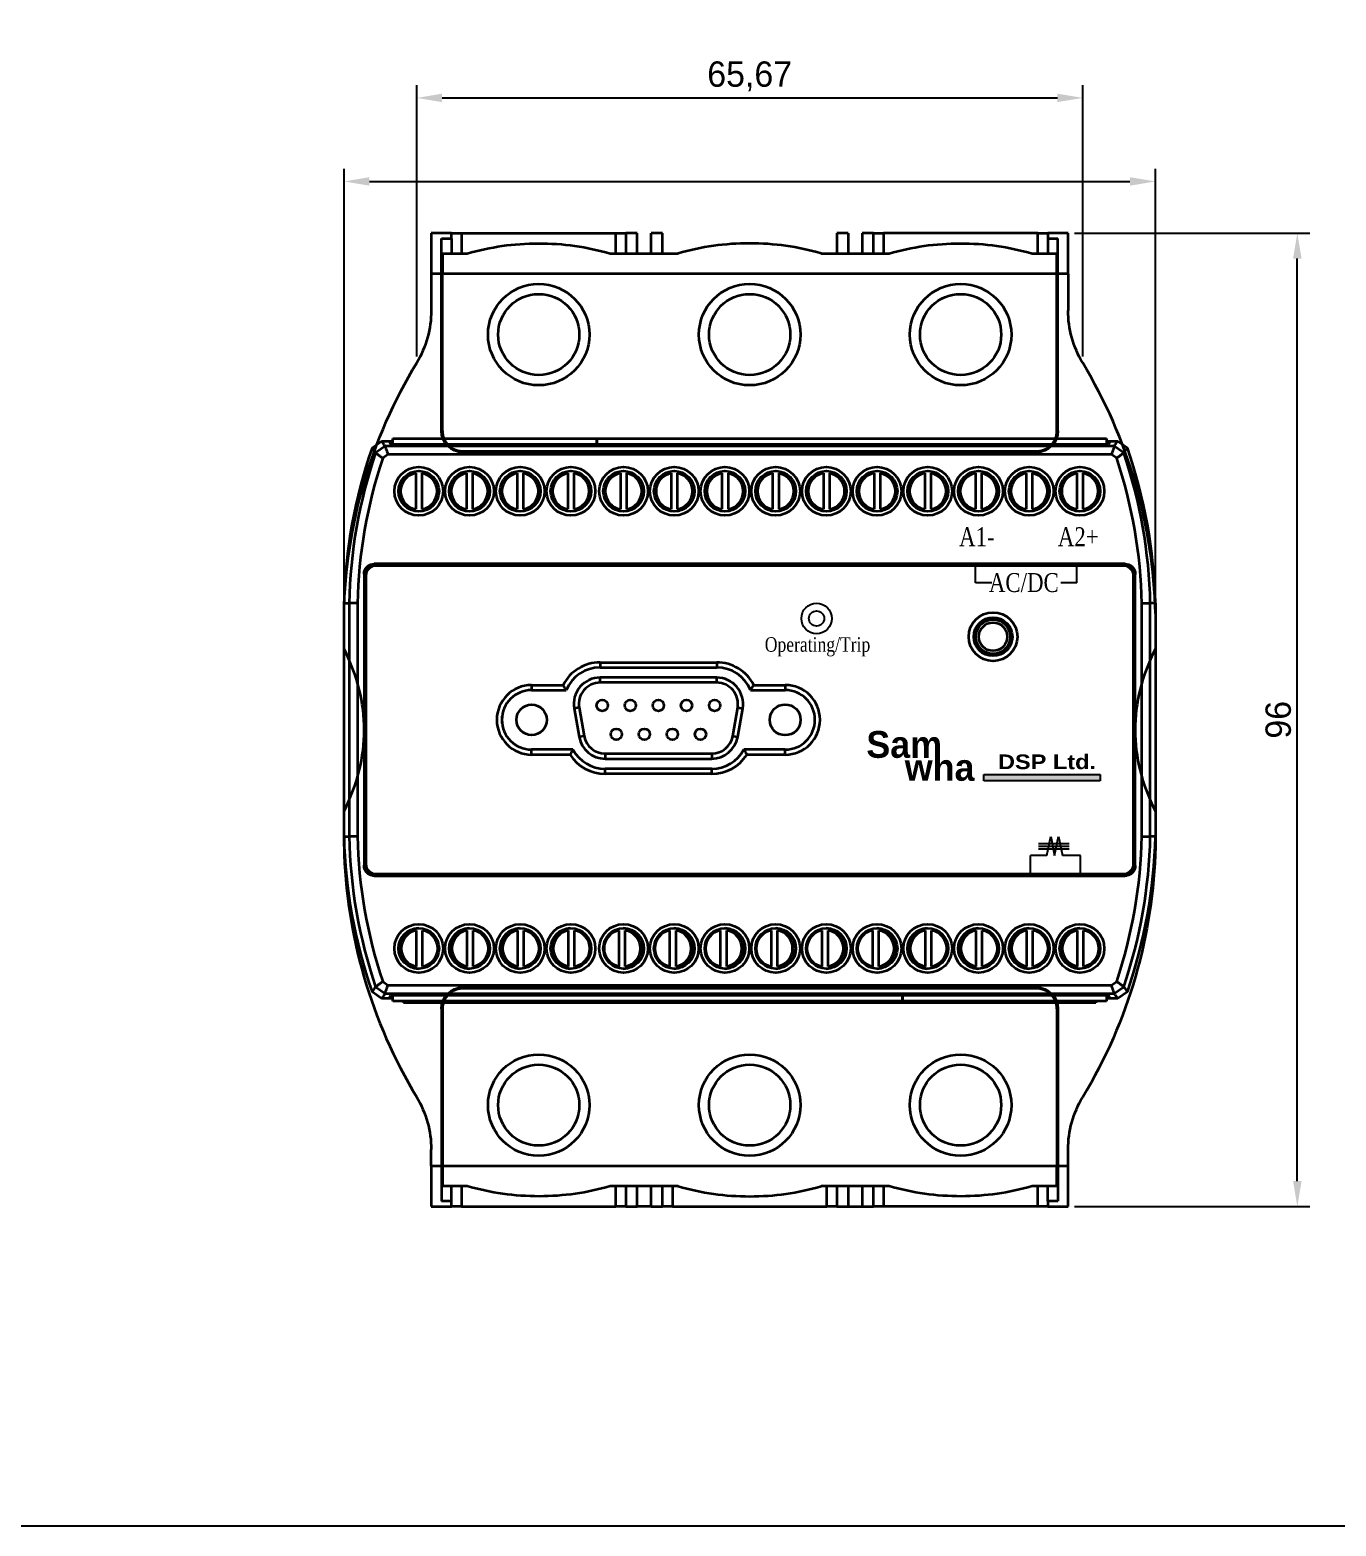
# Model space of a CAD drawing. Header units: millimetres. Extents: x 58 to 898, y 43 to 722.
# Drawn here: x 483.7 to 612.5, y 42.7 to 190.2 of the extents above; entities that cross this region are included whole.
import ezdxf
from ezdxf.enums import TextEntityAlignment as Align

# ---------------------------------------------------------------- set-up
doc = ezdxf.new("R2010")
doc.units = ezdxf.units.MM
doc.linetypes.add('CENTER', pattern=[2, 1.25, -0.25, 0.25, -0.25])
for name, color, linetype in [('02___PRT_ALL_AXES', 7, 'Continuous'), ('03___PRT_ALL_CURVES', 7, 'Continuous'), ('1', 1, 'CENTER'), ('3', 3, 'Continuous'), ('4', 133, 'Continuous'), ('40', 4, 'Continuous'), ('55', 5, 'Continuous'), ('도면층1', 7, 'Continuous')]:
    doc.layers.add(name, color=color, linetype=linetype)
doc.styles.add('SS', font='batang.ttc', dxfattribs={"width": 0.8})
doc.styles.get("Standard").update_dxf_attribs({"font": 'BareunDotumPro1.ttf'})
doc.dimstyles.new('ISO-25', dxfattribs={"dimtxt": 2.5, "dimasz": 2.5, "dimexe": 1.25, "dimexo": 0.625, "dimtad": 1, "dimtxsty": 'Standard', "dimcen": 2.5, "dimadec": 0, "dimazin": 0, "dimtfac": 1, "dimtmove": 0, "dimatfit": 3, "dimfxl": 0, "dimarcsym": 0})

# ---------------------------------------------------------------- blocks, each defined once
blk = doc.blocks.new('*D151')
at = {"color": 0, "lineweight": -2}
for p, q in [((586.69, 170.2), (609.91, 170.2)), ((608.66, 76.7), (608.66, 167.7)), ((586.69, 74.2), (609.91, 74.2))]:
    blk.add_line(p, q, dxfattribs=at)
at = {"color": 0}
for points in [[(609.08, 167.7), (608.24, 167.7), (608.66, 170.2)], [(608.24, 76.7), (609.08, 76.7), (608.66, 74.2)]]:
    blk.add_solid(points, dxfattribs=at)
at = {"layer": 'Defpoints', "color": 0}
for p in [(586.06, 170.2), (608.66, 170.2), (586.06, 74.2)]:
    blk.add_point(p, dxfattribs=at)
at = {"color": 0, "insert": (606.79, 122.2), "char_height": 2.5, "attachment_point": 5, "rotation": 90}
blk.add_mtext('96', dxfattribs=at)
blk = doc.blocks.new('*D165')
at = {"color": 0, "lineweight": -2}
for p, q in [((521.83, 158.04), (521.83, 184.79)), ((587.5, 158.04), (587.5, 184.79)), ((524.33, 183.54), (585, 183.54))]:
    blk.add_line(p, q, dxfattribs=at)
at = {"color": 0}
for points in [[(524.33, 183.96), (524.33, 183.13), (521.83, 183.54)], [(585, 183.13), (585, 183.96), (587.5, 183.54)]]:
    blk.add_solid(points, dxfattribs=at)
at = {"layer": 'Defpoints', "color": 0}
for p in [(587.5, 183.54), (521.83, 157.41), (587.5, 157.41)]:
    blk.add_point(p, dxfattribs=at)
at = {"color": 0, "insert": (554.66, 185.66), "char_height": 2.5, "attachment_point": 5}
blk.add_mtext('65,67', dxfattribs=at)

msp = doc.modelspace()

# ---------------------------------------------------------------- hatches: boundary and pattern name
msp.add_hatch(color=5).paths.add_polyline_path([(577.738, 116.164), (577.738, 116.817), (589.208, 116.817), (589.208, 116.164)])

# ---------------------------------------------------------------- linework, layer by layer
for p, q in [((514.661, 134.32), (514.661, 176.552)), ((594.661, 134.32), (594.661, 176.552)), ((517.161, 175.302), (592.161, 175.302)), ((578.524, 135.719), (576.925, 135.719)), ((586.925, 135.719), (585.327, 135.719)), ((583.136, 110.003), (586.17, 110.003)), ((583.136, 109.744), (586.17, 109.744)), ((583.136, 109.486), (586.17, 109.486)), ((583.952, 108.81), (584.342, 110.679)), ((584.342, 110.679), (584.732, 108.81)), ((584.732, 108.81), (585.122, 110.679)), ((585.122, 110.679), (585.512, 108.81)), ((583.952, 108.81), (582.354, 108.81)), ((587.289, 108.81), (585.512, 108.81))]:
    msp.add_line(p, q)
at = {"color": 0, "linetype": 'ByBlock', "lineweight": 35}
for p, q in [((517.422, 149.024), (518.366, 149.695)), ((518.72, 149.199), (517.774, 148.521)), ((518.366, 149.695), (519.471, 149.695)), ((590.602, 149.2), (518.72, 149.2)), ((519.112, 149.695), (519.282, 149.357)), ((590.041, 149.357), (519.282, 149.357)), ((519.471, 149.945), (539.596, 149.945)), ((519.471, 149.357), (519.471, 149.945)), ((539.596, 149.945), (539.596, 149.357)), ((539.599, 149.945), (589.849, 149.945)), ((539.599, 149.357), (539.599, 149.945)), ((589.849, 149.945), (589.849, 149.357)), ((589.849, 149.695), (590.956, 149.695)), ((590.21, 149.695), (590.041, 149.357)), ((591.548, 148.521), (590.602, 149.199)), ((590.956, 149.695), (591.9, 149.024)), ((518.986, 148.372), (518.473, 148.004)), ((590.336, 148.372), (518.986, 148.372)), ((590.849, 148.004), (590.336, 148.372)), ((521.734, 146.52), (521.734, 142.971)), ((522.334, 146.52), (522.334, 142.971)), ((526.734, 146.52), (526.734, 142.971)), ((527.334, 146.52), (527.334, 142.971)), ((531.734, 146.52), (531.734, 142.971)), ((532.334, 146.52), (532.334, 142.971)), ((536.734, 146.52), (536.734, 142.971)), ((537.334, 146.52), (537.334, 142.971)), ((541.924, 146.52), (541.924, 142.971)), ((542.524, 146.52), (542.524, 142.971)), ((546.924, 146.52), (546.924, 142.971)), ((547.524, 146.52), (547.524, 142.971)), ((551.924, 146.52), (551.924, 142.971)), ((552.524, 146.52), (552.524, 142.971)), ((556.924, 146.52), (556.924, 142.971)), ((557.524, 146.52), (557.524, 142.971)), ((561.924, 146.52), (561.924, 142.971)), ((562.524, 146.52), (562.524, 142.971)), ((566.924, 146.52), (566.924, 142.971)), ((567.524, 146.52), (567.524, 142.971)), ((571.924, 146.52), (571.924, 142.971)), ((572.524, 146.52), (572.524, 142.971)), ((576.924, 146.52), (576.924, 142.971)), ((577.524, 146.52), (577.524, 142.971)), ((581.924, 146.52), (581.924, 142.971)), ((582.524, 146.52), (582.524, 142.971)), ((586.924, 146.52), (586.924, 142.971)), ((587.524, 146.52), (587.524, 142.971)), ((591.686, 137.57), (517.636, 137.57)), ((517.636, 137.57), (517.661, 137.545)), ((591.661, 137.545), (517.661, 137.545)), ((591.511, 137.395), (517.811, 137.395)), ((591.686, 137.57), (591.661, 137.545)), ((516.637, 136.57), (516.637, 107.821)), ((516.637, 136.57), (516.661, 136.546)), ((516.661, 136.546), (516.661, 107.845)), ((516.811, 136.395), (516.811, 107.995)), ((592.511, 107.995), (592.511, 136.395)), ((592.686, 136.57), (592.661, 136.546)), ((592.661, 107.845), (592.661, 136.546)), ((592.686, 107.821), (592.686, 136.57)), ((514.661, 110.695), (514.661, 133.695)), ((514.661, 133.695), (515.157, 133.69)), ((515.157, 133.69), (515.157, 110.701)), ((515.985, 133.69), (515.157, 133.69)), ((515.985, 133.675), (515.985, 110.716)), ((593.337, 133.69), (594.165, 133.69)), ((593.337, 110.716), (593.337, 133.675)), ((594.661, 133.695), (594.165, 133.69)), ((594.165, 110.701), (594.165, 133.69)), ((594.661, 133.695), (594.661, 110.695)), ((539.911, 127.865), (539.911, 127.365)), ((539.911, 127.865), (551.411, 127.865)), ((539.911, 127.365), (551.411, 127.365)), ((551.411, 127.865), (551.411, 127.365)), ((533.161, 125.63), (533.161, 125.13)), ((533.161, 125.63), (536.26, 125.63)), ((539.911, 125.865), (539.911, 126.365)), ((551.411, 126.365), (539.911, 126.365)), ((551.411, 125.865), (539.911, 125.865)), ((551.411, 125.865), (551.411, 126.365)), ((555.062, 125.63), (558.161, 125.63)), ((558.161, 125.63), (558.161, 125.13)), ((533.161, 125.13), (536.58, 125.13)), ((554.742, 125.13), (558.161, 125.13)), ((537.843, 123.401), (537.351, 123.314)), ((537.351, 123.314), (537.844, 120.514)), ((537.843, 123.401), (538.337, 120.601)), ((552.985, 120.601), (553.479, 123.401)), ((553.478, 120.514), (553.972, 123.314)), ((553.479, 123.401), (553.972, 123.314)), ((538.337, 120.601), (537.844, 120.514)), ((552.985, 120.601), (553.478, 120.514)), ((533.161, 118.76), (533.161, 119.26)), ((537.234, 119.26), (533.161, 119.26)), ((536.948, 118.76), (533.161, 118.76)), ((540.405, 118.865), (540.405, 118.365)), ((540.405, 118.865), (550.917, 118.865)), ((540.405, 118.365), (550.917, 118.365)), ((550.917, 118.865), (550.917, 118.365)), ((558.161, 119.26), (554.088, 119.26)), ((558.161, 118.76), (554.374, 118.76)), ((558.161, 118.76), (558.161, 119.26)), ((540.405, 116.865), (540.405, 117.365)), ((550.917, 117.365), (540.405, 117.365)), ((550.917, 116.865), (540.405, 116.865)), ((550.917, 116.865), (550.917, 117.365)), ((514.661, 110.695), (515.157, 110.701)), ((515.985, 110.701), (515.157, 110.701)), ((593.337, 110.701), (594.165, 110.701)), ((594.661, 110.695), (594.165, 110.701)), ((516.637, 107.821), (516.661, 107.845)), ((592.686, 107.821), (592.661, 107.845)), ((517.636, 106.821), (517.661, 106.845)), ((517.636, 106.821), (591.686, 106.821)), ((517.661, 106.845), (591.661, 106.845)), ((517.811, 106.995), (591.511, 106.995)), ((591.686, 106.821), (591.661, 106.845)), ((521.799, 97.871), (521.799, 101.42)), ((522.399, 97.871), (522.399, 101.42)), ((526.799, 97.871), (526.799, 101.42)), ((527.399, 97.871), (527.399, 101.42)), ((531.799, 97.871), (531.799, 101.42)), ((532.399, 97.871), (532.399, 101.42)), ((536.799, 97.871), (536.799, 101.42)), ((537.399, 97.871), (537.399, 101.42)), ((541.799, 97.871), (541.799, 101.42)), ((542.399, 97.871), (542.399, 101.42)), ((546.799, 97.871), (546.799, 101.42)), ((547.399, 97.871), (547.399, 101.42)), ((551.799, 97.871), (551.799, 101.42)), ((552.399, 97.871), (552.399, 101.42)), ((556.799, 97.871), (556.799, 101.42)), ((557.399, 97.871), (557.399, 101.42)), ((561.799, 97.871), (561.799, 101.42)), ((562.399, 97.871), (562.399, 101.42)), ((566.799, 97.871), (566.799, 101.42)), ((567.399, 97.871), (567.399, 101.42)), ((571.989, 97.871), (571.989, 101.42)), ((572.589, 97.871), (572.589, 101.42)), ((576.989, 97.871), (576.989, 101.42)), ((577.589, 97.871), (577.589, 101.42)), ((581.989, 97.871), (581.989, 101.42)), ((582.589, 97.871), (582.589, 101.42)), ((586.989, 97.871), (586.989, 101.42)), ((587.589, 97.871), (587.589, 101.42)), ((518.473, 96.387), (518.986, 96.019)), ((518.986, 96.019), (590.336, 96.019)), ((590.336, 96.019), (590.849, 96.387)), ((518.366, 94.695), (517.422, 95.367)), ((517.774, 95.87), (518.72, 95.192)), ((519.474, 94.695), (518.366, 94.695)), ((518.72, 95.191), (590.602, 95.191)), ((519.112, 94.695), (519.282, 95.034)), ((519.282, 95.034), (590.041, 95.034)), ((519.474, 94.445), (519.474, 95.034)), ((569.724, 95.034), (569.724, 94.445)), ((569.726, 94.445), (569.726, 95.034)), ((589.851, 95.034), (589.851, 94.445)), ((590.956, 94.695), (589.851, 94.695)), ((590.21, 94.695), (590.041, 95.034)), ((590.602, 95.192), (591.548, 95.87)), ((591.9, 95.367), (590.956, 94.695)), ((569.724, 94.445), (519.474, 94.445)), ((520.521, 94.445), (520.524, 94.276)), ((588.798, 94.276), (520.524, 94.276)), ((533.159, 94.276), (533.159, 94.445)), ((589.851, 94.445), (569.726, 94.445)), ((576.163, 94.276), (576.163, 94.445)), ((588.801, 94.445), (588.798, 94.276))]:
    msp.add_line(p, q, dxfattribs=at)
at = {"color": 7, "linetype": 'Continuous'}
for p, q in [((576.925, 135.719), (576.925, 137.417)), ((586.925, 135.719), (586.925, 137.417)), ((582.354, 107.112), (582.354, 108.81)), ((587.289, 107.112), (587.289, 108.81))]:
    msp.add_line(p, q, dxfattribs=at)
at = {"color": 5}
for p, q in [((577.738, 116.817), (589.208, 116.817)), ((577.738, 116.164), (577.738, 116.817)), ((589.208, 116.817), (589.208, 116.164)), ((589.208, 116.164), (577.738, 116.164))]:
    msp.add_line(p, q, dxfattribs=at)
msp.add_lwpolyline([(57.955, 623.708), (897.871, 623.708), (897.871, 42.67), (57.955, 42.67)], close=True)
at = {"color": 0, "linetype": 'ByBlock', "lineweight": 35}
for centre, radius in [((522.034, 144.745), 2.4), ((522.034, 144.745), 2), ((527.034, 144.745), 2.4), ((527.034, 144.745), 2), ((532.034, 144.745), 2.4), ((532.034, 144.745), 2), ((537.034, 144.745), 2.4), ((537.034, 144.745), 2), ((542.224, 144.745), 2.4), ((542.224, 144.745), 2), ((547.224, 144.745), 2.4), ((547.224, 144.745), 2), ((552.224, 144.745), 2.4), ((552.224, 144.745), 2), ((557.224, 144.745), 2.4), ((557.224, 144.745), 2), ((562.224, 144.745), 2.4), ((562.224, 144.745), 2), ((567.224, 144.745), 2.4), ((567.224, 144.745), 2), ((572.224, 144.745), 2.4), ((572.224, 144.745), 2), ((577.224, 144.745), 2.4), ((577.224, 144.745), 2), ((582.224, 144.745), 2.4), ((582.224, 144.745), 2), ((587.224, 144.745), 2.4), ((587.224, 144.745), 2), ((578.661, 130.395), 2.4), ((578.661, 130.395), 1.9), ((578.661, 130.395), 1.7), ((578.661, 130.395), 1.4), ((540.121, 123.615), 0.55), ((542.891, 123.615), 0.55), ((545.661, 123.615), 0.55), ((548.431, 123.615), 0.55), ((551.201, 123.615), 0.55), ((541.511, 120.775), 0.55), ((544.281, 120.775), 0.55), ((547.041, 120.775), 0.55), ((549.811, 120.775), 0.55), ((522.034, 99.645), 2.4), ((527.034, 99.645), 2.4), ((532.034, 99.645), 2.4), ((537.034, 99.645), 2.4), ((542.224, 99.645), 2.4), ((547.224, 99.645), 2.4), ((552.224, 99.645), 2.4), ((557.224, 99.645), 2.4), ((562.224, 99.645), 2.4), ((567.224, 99.645), 2.4), ((572.224, 99.645), 2.4), ((577.224, 99.645), 2.4), ((582.224, 99.645), 2.4), ((587.224, 99.645), 2.4), ((522.034, 99.645), 2), ((527.034, 99.645), 2), ((532.034, 99.645), 2), ((537.034, 99.645), 2), ((542.224, 99.645), 2), ((547.224, 99.645), 2), ((552.224, 99.645), 2), ((557.224, 99.645), 2), ((562.224, 99.645), 2), ((567.224, 99.645), 2), ((572.224, 99.645), 2), ((577.224, 99.645), 2), ((582.224, 99.645), 2), ((587.224, 99.645), 2)]:
    msp.add_circle(centre, radius, dxfattribs=at)
for centre, radius, start, end in [((564.649, 132.604), 50, 160.82791, 178.74912), ((564.649, 132.604), 49.504, 161.24388, 178.74287), ((564.649, 132.604), 48.677, 161.5561, 178.73961), ((544.673, 132.604), 48.677, 1.26039, 18.4439), ((544.673, 132.604), 49.504, 1.25713, 18.75612), ((544.673, 132.604), 50, 1.25088, 19.17209), ((522.034, 144.745), 1.8, 99.59407, 260.40593), ((522.034, 144.745), 1.8, 279.59407, 80.40593), ((527.034, 144.745), 1.8, 99.59407, 260.40593), ((527.034, 144.745), 1.8, 279.59407, 80.40593), ((532.034, 144.745), 1.8, 99.59407, 260.40593), ((532.034, 144.745), 1.8, 279.59407, 80.40593), ((537.034, 144.745), 1.8, 99.59407, 260.40593), ((537.034, 144.745), 1.8, 279.59407, 80.40593), ((542.224, 144.745), 1.8, 99.59407, 260.40593), ((542.224, 144.745), 1.8, 279.59407, 80.40593), ((547.224, 144.745), 1.8, 99.59407, 260.40593), ((547.224, 144.745), 1.8, 279.59407, 80.40593), ((552.224, 144.745), 1.8, 99.59407, 260.40593), ((552.224, 144.745), 1.8, 279.59407, 80.40593), ((557.224, 144.745), 1.8, 99.59407, 260.40593), ((557.224, 144.745), 1.8, 279.59407, 80.40593), ((562.224, 144.745), 1.8, 99.59407, 260.40593), ((562.224, 144.745), 1.8, 279.59407, 80.40593), ((567.224, 144.745), 1.8, 99.59407, 260.40593), ((567.224, 144.745), 1.8, 279.59407, 80.40593), ((572.224, 144.745), 1.8, 99.59407, 260.40593), ((572.224, 144.745), 1.8, 279.59407, 80.40593), ((577.224, 144.745), 1.8, 99.59407, 260.40593), ((577.224, 144.745), 1.8, 279.59407, 80.40593), ((582.224, 144.745), 1.8, 99.59407, 260.40593), ((582.224, 144.745), 1.8, 279.59407, 80.40593), ((587.224, 144.745), 1.8, 99.59407, 260.40593), ((587.224, 144.745), 1.8, 279.59407, 80.40593), ((517.811, 136.395), 1, 90, 180), ((591.511, 136.395), 1, 0, 90), ((539.911, 123.765), 4.1, 90, 152.94355), ((539.911, 123.765), 3.6, 90, 157.71793), ((551.411, 123.765), 4.1, 27.05719, 90), ((551.411, 123.765), 3.6, 22.28207, 90), ((533.161, 122.195), 3.435, 90, 270), ((539.911, 123.765), 2.6, 90, 190), ((539.911, 123.765), 2.1, 90, 190), ((551.411, 123.765), 2.6, 350, 90), ((551.411, 123.765), 2.1, 350, 90), ((558.161, 122.195), 3.435, 270, 90), ((533.161, 122.195), 2.935, 90, 270), ((558.161, 122.195), 2.935, 270, 90), ((540.405, 120.965), 2.6, 190, 270), ((540.405, 120.965), 2.1, 190, 270), ((550.917, 120.965), 2.1, 270, 350), ((550.917, 120.965), 2.6, 270, 350), ((540.405, 120.965), 4.1, 212.5345, 270), ((540.405, 120.965), 3.6, 208.26896, 270), ((550.917, 120.965), 3.6, 270, 331.73104), ((550.917, 120.965), 4.1, 270, 327.4655), ((564.649, 111.787), 50, 181.25088, 199.17209), ((564.649, 111.787), 49.504, 181.25713, 198.75612), ((564.649, 111.787), 48.677, 181.26039, 198.4439), ((544.673, 111.787), 48.677, 341.5561, 358.73961), ((544.673, 111.787), 49.504, 341.24388, 358.74287), ((544.673, 111.787), 50, 340.82791, 358.74912), ((517.811, 107.995), 1, 180, 270), ((591.511, 107.995), 1, 270, 0), ((522.099, 99.645), 1.8, 99.59407, 260.40593), ((522.099, 99.645), 1.8, 279.59407, 80.40593), ((527.099, 99.645), 1.8, 99.59407, 260.40593), ((527.099, 99.645), 1.8, 279.59407, 80.40593), ((532.099, 99.645), 1.8, 99.59407, 260.40593), ((532.099, 99.645), 1.8, 279.59407, 80.40593), ((537.099, 99.645), 1.8, 99.59407, 260.40593), ((537.099, 99.645), 1.8, 279.59407, 80.40593), ((542.099, 99.645), 1.8, 99.59407, 260.40593), ((542.099, 99.645), 1.8, 279.59407, 80.40593), ((547.099, 99.645), 1.8, 99.59407, 260.40593), ((547.099, 99.645), 1.8, 279.59407, 80.40593), ((552.099, 99.645), 1.8, 99.59407, 260.40593), ((552.099, 99.645), 1.8, 279.59407, 80.40593), ((557.099, 99.645), 1.8, 99.59407, 260.40593), ((557.099, 99.645), 1.8, 279.59407, 80.40593), ((562.099, 99.645), 1.8, 99.59407, 260.40593), ((562.099, 99.645), 1.8, 279.59407, 80.40593), ((567.099, 99.645), 1.8, 99.59407, 260.40593), ((567.099, 99.645), 1.8, 279.59407, 80.40593), ((572.289, 99.645), 1.8, 99.59407, 260.40593), ((572.289, 99.645), 1.8, 279.59407, 80.40593), ((577.289, 99.645), 1.8, 99.59407, 260.40593), ((577.289, 99.645), 1.8, 279.59407, 80.40593), ((582.289, 99.645), 1.8, 99.59407, 260.40593), ((582.289, 99.645), 1.8, 279.59407, 80.40593), ((587.289, 99.645), 1.8, 99.59407, 260.40593), ((587.289, 99.645), 1.8, 279.59407, 80.40593)]:
    msp.add_arc(centre, radius, start, end, dxfattribs=at)
for points, knots in [([(518.72, 149.2), (518.686, 149.248), (518.608, 149.356), (518.49, 149.521), (518.407, 149.638), (518.366, 149.695)], [0, 0, 0, 0, 0.17899192, 0.39786681, 0.60925193, 0.60925193, 0.60925193, 0.60925193]), ([(518.72, 149.2), (518.75, 149.11), (518.796, 148.924), (518.894, 148.651), (518.955, 148.465), (518.986, 148.372)], [0, 0, 0, 0, 0.28287008, 0.57326512, 0.86975369, 0.86975369, 0.86975369, 0.86975369]), ([(590.602, 149.2), (590.572, 149.11), (590.527, 148.924), (590.428, 148.651), (590.367, 148.465), (590.336, 148.372)], [0, 0, 0, 0, 0.28287466, 0.57326965, 0.86975368, 0.86975368, 0.86975368, 0.86975368]), ([(590.602, 149.2), (590.637, 149.248), (590.714, 149.356), (590.832, 149.521), (590.915, 149.638), (590.956, 149.695)], [0, 0, 0, 0, 0.17820854, 0.39708416, 0.60925193, 0.60925193, 0.60925193, 0.60925193]), ([(517.774, 148.522), (517.739, 148.571), (517.663, 148.68), (517.546, 148.848), (517.463, 148.966), (517.422, 149.024)], [0, 0, 0, 0, 0.18024777, 0.40064801, 0.61349574, 0.61349574, 0.61349574, 0.61349574]), ([(517.774, 148.522), (517.849, 148.465), (518.01, 148.362), (518.237, 148.181), (518.394, 148.064), (518.473, 148.004)], [0, 0, 0, 0, 0.28246747, 0.5729897, 0.87011684, 0.87011684, 0.87011684, 0.87011684]), ([(591.548, 148.522), (591.474, 148.465), (591.312, 148.362), (591.085, 148.181), (590.928, 148.064), (590.849, 148.004)], [0, 0, 0, 0, 0.28246279, 0.57298506, 0.87011686, 0.87011686, 0.87011686, 0.87011686]), ([(591.548, 148.522), (591.583, 148.57), (591.659, 148.68), (591.776, 148.847), (591.859, 148.966), (591.9, 149.024)], [0, 0, 0, 0, 0.17945891, 0.39985993, 0.61349574, 0.61349574, 0.61349574, 0.61349574]), ([(516.637, 136.57), (516.637, 136.674), (516.67, 136.884), (516.814, 137.167), (517.039, 137.392), (517.322, 137.537), (517.532, 137.57), (517.636, 137.57)], [0, 0, 0, 0, 0.31286, 0.6256693, 0.9384589, 1.2512679, 1.5641278, 1.5641278, 1.5641278, 1.5641278]), ([(517.661, 137.545), (517.557, 137.545), (517.347, 137.512), (517.064, 137.368), (516.839, 137.143), (516.694, 136.86), (516.661, 136.65), (516.661, 136.546)], [0, 0, 0, 0, 0.3128599, 0.6256689, 0.9384586, 1.2512678, 1.5641278, 1.5641278, 1.5641278, 1.5641278]), ([(592.661, 136.546), (592.661, 136.65), (592.628, 136.86), (592.484, 137.143), (592.259, 137.368), (591.976, 137.512), (591.766, 137.545), (591.661, 137.545)], [0, 0, 0, 0, 0.3128599, 0.6256689, 0.9384586, 1.2512678, 1.5641278, 1.5641278, 1.5641278, 1.5641278]), ([(591.686, 137.57), (591.79, 137.57), (592, 137.537), (592.283, 137.392), (592.508, 137.167), (592.652, 136.884), (592.686, 136.674), (592.686, 136.57)], [0, 0, 0, 0, 0.31286, 0.6256693, 0.9384589, 1.2512679, 1.5641278, 1.5641278, 1.5641278, 1.5641278]), ([(536.58, 125.13), (536.544, 125.184), (536.472, 125.293), (536.365, 125.46), (536.295, 125.573), (536.26, 125.63)], [0, 0, 0, 0, 0.19415575, 0.39205987, 0.59372276, 0.59372276, 0.59372276, 0.59372276]), ([(554.742, 125.13), (554.778, 125.184), (554.85, 125.293), (554.957, 125.46), (555.027, 125.573), (555.062, 125.63)], [0, 0, 0, 0, 0.19410924, 0.39200941, 0.59371784, 0.59371784, 0.59371784, 0.59371784]), ([(537.234, 119.26), (537.202, 119.207), (537.138, 119.097), (537.042, 118.93), (536.98, 118.818), (536.948, 118.76)], [0, 0, 0, 0, 0.18852858, 0.38053284, 0.57601707, 0.57601707, 0.57601707, 0.57601707]), ([(554.088, 119.26), (554.12, 119.207), (554.185, 119.097), (554.28, 118.93), (554.343, 118.818), (554.374, 118.76)], [0, 0, 0, 0, 0.18852858, 0.38053284, 0.57601707, 0.57601707, 0.57601707, 0.57601707]), ([(517.636, 106.821), (517.532, 106.821), (517.322, 106.854), (517.039, 106.999), (516.814, 107.223), (516.67, 107.507), (516.637, 107.717), (516.637, 107.821)], [0, 0, 0, 0, 0.31286, 0.6256693, 0.9384589, 1.2512679, 1.5641278, 1.5641278, 1.5641278, 1.5641278]), ([(516.661, 107.845), (516.661, 107.741), (516.694, 107.531), (516.839, 107.248), (517.064, 107.023), (517.347, 106.879), (517.557, 106.845), (517.661, 106.845)], [0, 0, 0, 0, 0.3128599, 0.6256689, 0.9384586, 1.2512678, 1.5641278, 1.5641278, 1.5641278, 1.5641278]), ([(591.661, 106.845), (591.766, 106.845), (591.976, 106.879), (592.259, 107.023), (592.484, 107.248), (592.628, 107.531), (592.661, 107.741), (592.661, 107.845)], [0, 0, 0, 0, 0.3128599, 0.6256689, 0.9384586, 1.2512678, 1.5641278, 1.5641278, 1.5641278, 1.5641278]), ([(592.686, 107.821), (592.686, 107.717), (592.652, 107.507), (592.508, 107.223), (592.283, 106.999), (592, 106.854), (591.79, 106.821), (591.686, 106.821)], [0, 0, 0, 0, 0.31286, 0.6256693, 0.9384589, 1.2512679, 1.5641278, 1.5641278, 1.5641278, 1.5641278]), ([(517.774, 95.869), (517.849, 95.926), (518.01, 96.029), (518.237, 96.21), (518.394, 96.327), (518.473, 96.387)], [0, 0, 0, 0, 0.28246295, 0.57298523, 0.87011684, 0.87011684, 0.87011684, 0.87011684]), ([(518.72, 95.191), (518.75, 95.281), (518.796, 95.467), (518.894, 95.74), (518.955, 95.926), (518.986, 96.019)], [0, 0, 0, 0, 0.28287466, 0.57326965, 0.86975368, 0.86975368, 0.86975368, 0.86975368]), ([(590.602, 95.191), (590.572, 95.281), (590.527, 95.467), (590.428, 95.74), (590.367, 95.926), (590.336, 96.019)], [0, 0, 0, 0, 0.28287008, 0.57326512, 0.86975369, 0.86975369, 0.86975369, 0.86975369]), ([(591.548, 95.869), (591.474, 95.926), (591.312, 96.029), (591.085, 96.21), (590.928, 96.327), (590.849, 96.387)], [0, 0, 0, 0, 0.28246763, 0.57298986, 0.87011682, 0.87011682, 0.87011682, 0.87011682]), ([(517.774, 95.869), (517.74, 95.82), (517.663, 95.711), (517.546, 95.544), (517.463, 95.425), (517.422, 95.367)], [0, 0, 0, 0, 0.17945891, 0.39985993, 0.61349574, 0.61349574, 0.61349574, 0.61349574]), ([(518.72, 95.191), (518.686, 95.143), (518.609, 95.035), (518.491, 94.87), (518.407, 94.753), (518.366, 94.695)], [0, 0, 0, 0, 0.17820854, 0.39708416, 0.60925193, 0.60925193, 0.60925193, 0.60925193]), ([(590.602, 95.191), (590.637, 95.143), (590.714, 95.035), (590.832, 94.87), (590.915, 94.753), (590.956, 94.695)], [0, 0, 0, 0, 0.17899192, 0.39786681, 0.60925193, 0.60925193, 0.60925193, 0.60925193]), ([(591.548, 95.869), (591.583, 95.82), (591.659, 95.711), (591.777, 95.543), (591.859, 95.425), (591.9, 95.367)], [0, 0, 0, 0, 0.18024777, 0.40064801, 0.61349574, 0.61349574, 0.61349574, 0.61349574])]:
    msp.add_open_spline(points, degree=3, knots=knots, dxfattribs=at)
for points in [[(517.161, 175.719), (517.161, 174.885), (514.661, 175.302)], [(592.161, 175.719), (592.161, 174.885), (594.661, 175.302)]]:
    msp.add_solid(points)
at = {"layer": '02___PRT_ALL_AXES', "color": 0, "linetype": 'ByBlock', "lineweight": 35}
for p, q in [((530.256, 121.823), (530.256, 122.569)), ((561.066, 122.568), (561.066, 121.822))]:
    msp.add_line(p, q, dxfattribs=at)
for centre, radius in [((533.161, 122.195), 1.5), ((558.161, 122.195), 1.525)]:
    msp.add_circle(centre, radius, dxfattribs=at)
for centre, start, end in [((522.099, 99.645), 93.69703, 266.30815), ((527.099, 99.645), 93.69703, 266.30815), ((532.099, 99.645), 93.69703, 266.30815), ((537.099, 99.645), 93.69703, 266.30815), ((542.099, 99.645), 273.69457, 86.30569), ((547.099, 99.645), 273.69457, 86.30569), ((552.099, 99.645), 273.69457, 86.30569), ((557.099, 99.645), 273.69457, 86.30569), ((562.099, 99.645), 273.69457, 86.30569), ((567.099, 99.645), 273.69457, 86.30569), ((572.289, 99.645), 94.22842, 265.77923), ((577.289, 99.645), 94.22842, 265.77923), ((582.289, 99.645), 94.22842, 265.77923), ((587.289, 99.645), 94.22842, 265.77923)]:
    msp.add_arc(centre, 2, start, end, dxfattribs=at)
at = {"layer": '03___PRT_ALL_CURVES', "color": 4, "linetype": 'Continuous'}
msp.add_circle((561.258, 132.195), 0.75, dxfattribs=at)
at = {"layer": '1', "color": 0, "linetype": 'ByBlock', "lineweight": 35}
for centre, radius in [((533.861, 160.195), 5), ((533.861, 160.195), 4), ((554.661, 160.195), 5), ((554.661, 160.195), 4), ((575.461, 160.195), 5), ((575.461, 160.195), 4), ((533.861, 84.195), 5), ((554.661, 84.195), 5), ((575.461, 84.195), 5), ((533.861, 84.195), 4), ((554.661, 84.195), 4), ((575.461, 84.195), 4)]:
    msp.add_circle(centre, radius, dxfattribs=at)
at = {"layer": '3', "color": 0, "linetype": 'ByBlock', "lineweight": 35}
for p, q in [((524.361, 168.195), (526.804, 168.195)), ((524.361, 168.195), (524.361, 166.195)), ((540.918, 168.195), (547.604, 168.195)), ((561.718, 168.195), (568.404, 168.195)), ((582.518, 168.195), (584.961, 168.195)), ((584.961, 166.195), (584.961, 168.195)), ((584.961, 166.195), (524.361, 166.195)), ((524.361, 78.195), (584.961, 78.195)), ((524.361, 78.195), (524.361, 76.195)), ((584.961, 76.195), (584.961, 78.195)), ((526.804, 76.195), (524.361, 76.195)), ((547.604, 76.195), (540.918, 76.195)), ((568.404, 76.195), (561.718, 76.195)), ((584.961, 76.195), (582.518, 76.195))]:
    msp.add_line(p, q, dxfattribs=at)
for points, degree, knots in [([(526.804, 168.195), (529.092, 168.857), (531.414, 169.191), (536.216, 169.2), (538.615, 168.862), (540.918, 168.195)], 3, [0, 0, 0, 0, 0.5, 0.5, 1, 1, 1, 1]), ([(561.718, 168.195), (559.425, 168.859), (557.088, 169.196), (552.229, 169.195), (549.896, 168.858), (547.604, 168.195)], 3, [0, 0, 0, 0, 0.5, 0.5, 1, 1, 1, 1]), ([(568.404, 168.195), (570.692, 168.857), (573.014, 169.191), (577.816, 169.2), (580.215, 168.862), (582.518, 168.195)], 3, [0, 0, 0, 0, 0.5, 0.5, 1, 1, 1, 1]), ([(524.361, 150.695), (524.361, 160.977), (524.361, 166.195)], 1, [0, 0, 0.6633277, 1, 1]), ([(584.961, 150.695), (584.961, 160.977), (584.961, 166.195)], 1, [0, 0, 0.6633277, 1, 1]), ([(524.361, 150.695), (524.361, 150.563), (524.374, 150.434), (524.412, 150.242), (524.428, 150.179), (524.466, 150.053), (524.488, 149.991), (524.563, 149.809), (524.625, 149.694), (524.77, 149.477), (524.854, 149.374), (525.039, 149.19), (525.139, 149.107), (525.303, 148.997), (525.36, 148.963), (525.475, 148.901), (525.593, 148.845), (525.716, 148.801), (525.841, 148.763), (525.905, 148.747), (526.098, 148.708), (526.229, 148.695), (526.361, 148.695)], 3, [0, 0, 0, 0, 0.125, 0.125, 0.1875, 0.1875, 0.25, 0.25, 0.375, 0.375, 0.5, 0.5, 0.625, 0.625, 0.6875, 0.6875, 0.75, 0.8125, 0.8125, 0.875, 0.875, 1, 1, 1, 1]), ([(582.961, 148.695), (583.093, 148.695), (583.223, 148.708), (583.415, 148.746), (583.478, 148.762), (583.603, 148.8), (583.666, 148.823), (583.847, 148.898), (583.962, 148.959), (584.18, 149.104), (584.283, 149.189), (584.467, 149.373), (584.55, 149.474), (584.659, 149.637), (584.694, 149.694), (584.755, 149.809), (584.811, 149.927), (584.855, 150.05), (584.893, 150.175), (584.909, 150.239), (584.948, 150.433), (584.961, 150.563), (584.961, 150.695)], 3, [0, 0, 0, 0, 0.125, 0.125, 0.1875, 0.1875, 0.25, 0.25, 0.375, 0.375, 0.5, 0.5, 0.625, 0.625, 0.6875, 0.6875, 0.75, 0.8125, 0.8125, 0.875, 0.875, 1, 1, 1, 1]), ([(526.361, 95.695), (526.229, 95.695), (526.099, 95.683), (525.908, 95.644), (525.844, 95.629), (525.719, 95.591), (525.656, 95.568), (525.475, 95.493), (525.36, 95.432), (525.143, 95.287), (525.04, 95.202), (524.855, 95.018), (524.772, 94.917), (524.663, 94.754), (524.629, 94.697), (524.567, 94.582), (524.511, 94.464), (524.467, 94.341), (524.429, 94.216), (524.413, 94.152), (524.374, 93.958), (524.361, 93.828), (524.361, 93.695)], 3, [0, 0, 0, 0, 0.125, 0.125, 0.1875, 0.1875, 0.25, 0.25, 0.375, 0.375, 0.5, 0.5, 0.625, 0.625, 0.6875, 0.6875, 0.75, 0.8125, 0.8125, 0.875, 0.875, 1, 1, 1, 1]), ([(584.961, 93.695), (584.961, 93.828), (584.948, 93.957), (584.91, 94.149), (584.894, 94.212), (584.856, 94.338), (584.834, 94.4), (584.759, 94.582), (584.697, 94.697), (584.552, 94.914), (584.468, 95.017), (584.284, 95.201), (584.183, 95.284), (584.019, 95.394), (583.962, 95.428), (583.847, 95.49), (583.729, 95.545), (583.607, 95.59), (583.482, 95.628), (583.418, 95.644), (583.224, 95.683), (583.093, 95.695), (582.961, 95.695)], 3, [0, 0, 0, 0, 0.125, 0.125, 0.1875, 0.1875, 0.25, 0.25, 0.375, 0.375, 0.5, 0.5, 0.625, 0.625, 0.6875, 0.6875, 0.75, 0.8125, 0.8125, 0.875, 0.875, 1, 1, 1, 1]), ([(524.361, 93.695), (524.361, 83.414), (524.361, 78.195)], 1, [0, 0, 0.6633277, 1, 1]), ([(584.961, 93.695), (584.961, 83.414), (584.961, 78.195)], 1, [0, 0, 0.6633277, 1, 1]), ([(540.918, 76.195), (538.63, 75.534), (536.308, 75.2), (531.507, 75.191), (529.107, 75.529), (526.804, 76.195)], 3, [0, 0, 0, 0, 0.5, 0.5, 1, 1, 1, 1]), ([(547.604, 76.195), (549.897, 75.532), (552.234, 75.195), (557.093, 75.196), (559.426, 75.532), (561.718, 76.195)], 3, [0, 0, 0, 0, 0.5, 0.5, 1, 1, 1, 1]), ([(582.518, 76.195), (580.23, 75.534), (577.908, 75.2), (573.107, 75.191), (570.707, 75.529), (568.404, 76.195)], 3, [0, 0, 0, 0, 0.5, 0.5, 1, 1, 1, 1])]:
    msp.add_open_spline(points, degree=degree, knots=knots, dxfattribs=at)
for points in [[(526.361, 148.695), (582.961, 148.695)], [(582.961, 95.695), (526.361, 95.695)]]:
    msp.add_open_spline(points, degree=1, dxfattribs=at)
at = {"layer": '4', "color": 0, "linetype": 'ByBlock', "lineweight": 35}
for p, q in [((514.661, 109.695), (514.661, 113.195)), ((594.661, 113.195), (594.661, 109.695)), ((532.161, 95.795), (532.161, 95.695)), ((541.661, 95.795), (541.661, 95.695)), ((567.661, 95.695), (567.661, 95.795)), ((577.161, 95.695), (577.161, 95.795)), ((524.261, 93.695), (524.261, 78.195)), ((585.061, 93.695), (585.061, 78.195)), ((585.061, 82.195), (585.061, 74.731)), ((523.261, 78.195), (523.261, 79.815)), ((586.061, 78.195), (586.061, 79.815)), ((523.261, 78.195), (524.261, 78.195)), ((523.261, 78.195), (523.261, 74.195)), ((524.261, 78.195), (524.261, 74.731)), ((585.061, 78.195), (586.061, 78.195)), ((586.061, 74.195), (586.061, 78.195)), ((525.261, 74.731), (525.261, 76.196)), ((526.261, 76.196), (526.261, 74.195)), ((541.461, 74.195), (541.461, 76.196)), ((542.461, 76.195), (542.461, 74.195)), ((543.561, 74.195), (543.561, 76.195)), ((544.961, 74.195), (544.961, 76.195)), ((546.061, 74.195), (546.061, 76.195)), ((547.061, 76.196), (547.061, 74.195)), ((562.261, 74.195), (562.261, 76.196)), ((563.261, 76.195), (563.261, 74.195)), ((564.361, 76.195), (564.361, 74.195)), ((565.761, 76.195), (565.761, 74.195)), ((566.861, 74.195), (566.861, 76.195)), ((567.861, 76.196), (567.861, 74.195)), ((583.061, 74.195), (583.061, 76.196)), ((584.061, 74.731), (584.061, 76.196)), ((523.261, 74.195), (525.261, 74.195)), ((525.261, 74.731), (524.261, 74.731)), ((525.261, 74.195), (525.261, 74.731)), ((526.261, 74.195), (525.261, 74.195)), ((526.261, 74.195), (541.461, 74.195)), ((542.461, 74.195), (541.461, 74.195)), ((542.461, 74.195), (543.561, 74.195)), ((544.961, 74.195), (543.561, 74.195)), ((544.961, 74.195), (546.061, 74.195)), ((547.061, 74.195), (546.061, 74.195)), ((547.061, 74.195), (562.261, 74.195)), ((563.261, 74.195), (562.261, 74.195)), ((563.261, 74.195), (564.361, 74.195)), ((564.361, 74.195), (565.761, 74.195)), ((565.761, 74.195), (566.861, 74.195)), ((567.861, 74.195), (566.861, 74.195)), ((583.061, 74.195), (567.861, 74.195)), ((584.061, 74.195), (583.061, 74.195)), ((584.061, 74.731), (584.061, 74.195)), ((585.061, 74.731), (584.061, 74.731)), ((584.061, 74.195), (586.061, 74.195))]:
    msp.add_line(p, q, dxfattribs=at)
msp.add_arc((564.649, 110.787), 50, 181.25088, 211.0777, dxfattribs=at)
at = {"layer": '4', "color": 0, "linetype": 'ByBlock', "lineweight": 35, "extrusion": (0, 0, -1)}
for centre, radius, start, end in [((-544.673, 110.787), 50, 181.25088, 211.0777), ((-526.361, 93.695), 2.1, 0, 90), ((-582.961, 93.695), 2.1, 90, 180), ((-513.261, 79.815), 10, 148.9223, 180), ((-596.061, 79.815), 10, 0, 31.0777)]:
    msp.add_arc(centre, radius, start, end, dxfattribs=at)
at = {"layer": '4', "color": 0, "linetype": 'ByBlock', "lineweight": 35}
for points in [[(514.661, 113.195), (515.994, 115.862), (516.661, 118.529), (516.661, 121.195)], [(592.661, 121.195), (592.661, 118.529), (593.328, 115.862), (594.661, 113.195)], [(533.061, 95.695), (533.061, 95.729), (533.061, 95.762), (533.061, 95.795)], [(540.761, 95.695), (540.761, 95.729), (540.761, 95.762), (540.761, 95.795)], [(568.561, 95.795), (568.561, 95.762), (568.561, 95.729), (568.561, 95.695)], [(576.261, 95.795), (576.261, 95.762), (576.261, 95.729), (576.261, 95.695)]]:
    msp.add_open_spline(points, degree=3, dxfattribs=at)
msp.add_open_spline([(582.961, 95.795), (573.528, 95.795), (564.094, 95.795), (554.661, 95.795), (545.705, 95.795), (536.748, 95.795), (527.792, 95.795), (527.315, 95.795), (526.838, 95.795), (526.361, 95.795)], degree=3, knots=[0, 0, 0, 0, 0.5, 0.5, 0.5, 0.9747244, 0.9747244, 0.9747244, 1, 1, 1, 1], dxfattribs=at)
at = {"layer": '55', "color": 0, "linetype": 'ByBlock', "lineweight": 35}
for p, q in [((525.261, 170.195), (523.261, 170.195)), ((523.261, 170.195), (523.261, 166.195)), ((525.261, 169.66), (525.261, 170.195)), ((525.261, 170.195), (526.261, 170.195)), ((526.261, 170.195), (526.261, 168.195)), ((526.261, 170.195), (541.461, 170.195)), ((541.461, 168.195), (541.461, 170.195)), ((541.461, 170.195), (542.461, 170.195)), ((542.461, 170.195), (542.461, 168.195)), ((543.561, 170.195), (542.461, 170.195)), ((543.561, 168.195), (543.561, 170.195)), ((546.061, 170.195), (544.961, 170.195)), ((544.961, 168.195), (544.961, 170.195)), ((546.061, 168.195), (546.061, 170.195)), ((564.361, 170.195), (563.261, 170.195)), ((563.261, 170.195), (563.261, 168.195)), ((564.361, 170.195), (564.361, 168.195)), ((565.761, 170.195), (565.761, 168.195)), ((566.861, 170.195), (565.761, 170.195)), ((566.861, 168.195), (566.861, 170.195)), ((566.861, 170.195), (567.861, 170.195)), ((567.861, 170.195), (567.861, 168.195)), ((583.061, 170.195), (567.861, 170.195)), ((583.061, 168.195), (583.061, 170.195)), ((583.061, 170.195), (584.061, 170.195)), ((584.061, 170.195), (584.061, 169.66)), ((586.061, 170.195), (584.061, 170.195)), ((586.061, 166.195), (586.061, 170.195)), ((524.261, 169.66), (525.261, 169.66)), ((524.261, 162.195), (524.261, 169.66)), ((525.261, 169.66), (525.261, 168.195)), ((584.061, 169.66), (585.061, 169.66)), ((584.061, 169.66), (584.061, 168.195)), ((585.061, 166.195), (585.061, 169.66)), ((523.261, 166.195), (523.261, 162.576)), ((524.261, 166.195), (523.261, 166.195)), ((524.261, 150.695), (524.261, 166.195)), ((586.061, 166.195), (585.061, 166.195)), ((585.061, 150.695), (585.061, 166.195)), ((586.061, 166.195), (586.061, 162.576)), ((525.081, 149.195), (524.891, 149.195)), ((584.431, 149.195), (584.265, 149.195)), ((526.361, 148.595), (582.961, 148.595)), ((532.161, 148.595), (532.161, 148.695)), ((541.661, 148.595), (541.661, 148.695)), ((567.661, 148.595), (567.661, 148.695)), ((577.161, 148.595), (577.161, 148.695)), ((514.661, 129.195), (514.661, 132.695)), ((594.661, 132.695), (594.661, 129.195))]:
    msp.add_line(p, q, dxfattribs=at)
at = {"layer": '55', "color": 0, "linetype": 'ByBlock', "lineweight": 35, "extrusion": (0, 0, -1)}
for centre, radius, start, end in [((-513.261, 162.576), 10, 180, 211.0777), ((-596.061, 162.576), 10, 328.9223, 0), ((-564.649, 131.604), 50, 1.25088, 31.0777), ((-526.361, 150.695), 2.1, 270, 0), ((-582.961, 150.695), 2.1, 180, 270)]:
    msp.add_arc(centre, radius, start, end, dxfattribs=at)
at = {"layer": '55', "color": 0, "linetype": 'ByBlock', "lineweight": 35}
msp.add_arc((544.673, 131.604), 50, 1.25088, 31.0777, dxfattribs=at)
for points in [[(528.076, 148.695), (528.076, 148.662), (528.075, 148.629), (528.074, 148.595)], [(533.061, 148.595), (533.061, 148.629), (533.061, 148.662), (533.061, 148.695)], [(540.761, 148.595), (540.761, 148.629), (540.761, 148.662), (540.761, 148.695)], [(568.561, 148.595), (568.561, 148.629), (568.561, 148.662), (568.561, 148.695)], [(576.261, 148.595), (576.261, 148.629), (576.261, 148.662), (576.261, 148.695)], [(581.248, 148.595), (581.247, 148.629), (581.246, 148.662), (581.246, 148.695)], [(516.661, 121.195), (516.661, 123.862), (515.994, 126.529), (514.661, 129.195)], [(594.661, 129.195), (593.328, 126.529), (592.661, 123.862), (592.661, 121.195)]]:
    msp.add_open_spline(points, degree=3, dxfattribs=at)
at = {"layer": '도면층1'}
msp.add_circle((561.258, 132.195), 1.5, dxfattribs=at)

# ---------------------------------------------------------------- texts
at = {"color": 20, "insert": (566.163, 121.093), "char_height": 2.646, "width": 9.50854, "attachment_point": 1}
msp.add_mtext('{\\fPump Demi Bold LET|b0|i0|c0|p2;Sam}', dxfattribs=at)
at = {"color": 5, "insert": (569.951, 118.829), "char_height": 2.646, "width": 9.50854, "attachment_point": 1}
msp.add_mtext('{\\fPump Demi Bold LET|b0|i0|c0|p2;wha}', dxfattribs=at)
at = {"color": 0, "insert": (579.144, 118.782), "char_height": 1.45133, "width": 10.0641, "attachment_point": 1}
msp.add_mtext('{\\fArial Black|b0|i0|c0|p34;DSP Ltd.}', dxfattribs=at)
at = {"layer": '40', "color": 0, "style": 'SS', "width": 0.8}
for s, height, p in [('A1-', 1.8658, (577.06, 139.325)), ('A2+', 1.8658, (587.06, 139.325)), ('AC/DC', 1.8658, (581.693, 134.804)), ('Operating/Trip', 1.4352, (561.35, 128.914))]:
    msp.add_text(s, height=height, dxfattribs=at).set_placement(p, align=Align.CENTER)

# ---------------------------------------------------------------- dimensions: what is measured, and where the dimension line sits
dim = msp.add_linear_dim(base=(587.496, 183.544), p1=(521.826, 157.414), p2=(587.496, 157.414), dimstyle='ISO-25')
dim.commit()
dim.dimension.update_dxf_attribs({"geometry": '*D165', "text_midpoint": (554.661, 185.657)})
dim = msp.add_linear_dim(base=(608.661, 170.195), p1=(586.061, 74.195), p2=(586.061, 170.195), angle=90, dimstyle='ISO-25', override={"dimfxl": 3})
dim.commit()
dim.dimension.update_dxf_attribs({"geometry": '*D151', "text_midpoint": (606.786, 122.195)})

doc.saveas('drawing.dxf')
